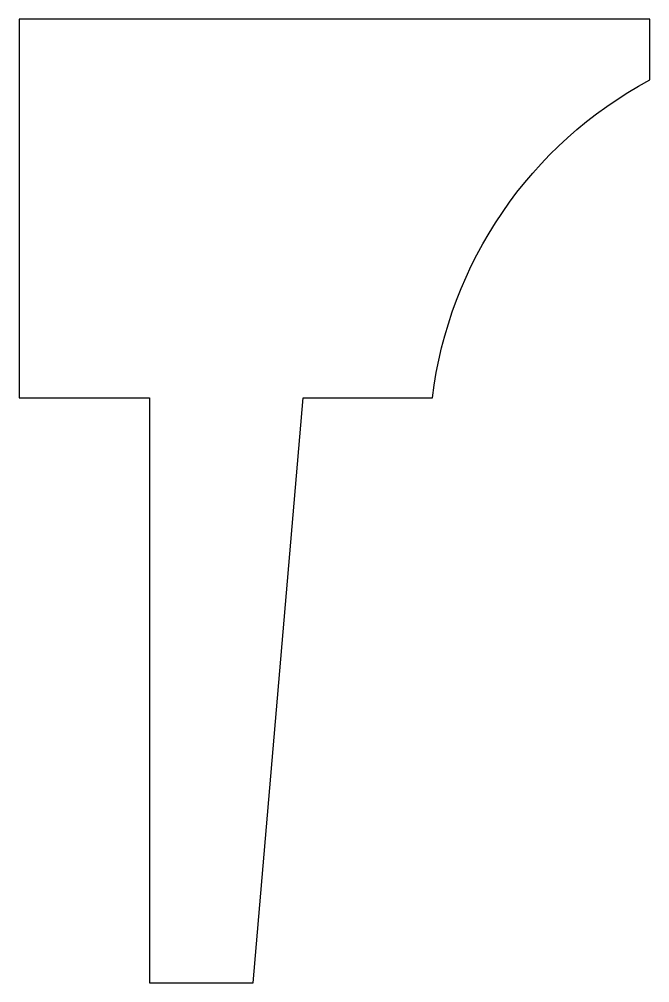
# Model space of a CAD drawing. Header units: metres. Extents: x 0 to 0.55, y 0 to 0.84.
import ezdxf

# ---------------------------------------------------------------- set-up
doc = ezdxf.new("R2010")
doc.units = ezdxf.units.M

msp = doc.modelspace()

# ---------------------------------------------------------------- linework, layer by layer
msp.add_lwpolyline([(0, 0.84), (0, 0.51), (0.11359, 0.51), (0.11359, 0), (0.20397, 0), (0.24755, 0.51), (0.36041, 0.51, -0.243534), (0.55, 0.78717), (0.55, 0.84)], format="xyb", close=True)

doc.saveas('drawing.dxf')
